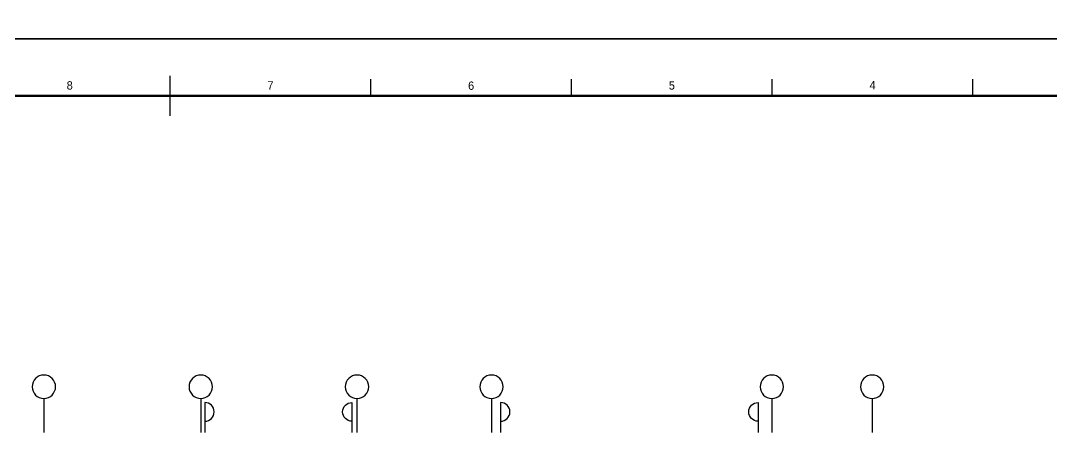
# Model space of a CAD drawing. Header units: millimetres. Extents: x 0 to 92204, y -190080 to 23760.
# Drawn here: x 18816 to 34222, y -166327 to -160105 of the extents above; entities that cross this region are included whole.
import ezdxf
from ezdxf.enums import TextEntityAlignment as Align

# ---------------------------------------------------------------- set-up
doc = ezdxf.new("R2010")
doc.units = ezdxf.units.MM
doc.header["$LTSCALE"] = 100
doc.linetypes.add('AUDIT_D_220706163347-0', pattern=[0])
for name, color, linetype in [('A-치수', 7, 'AUDIT_D_220706163347-0'), ('AA-BORD-FORM', 7, 'Continuous'), ('AA-BORD-TEXT', 3, 'Continuous'), ('DIM', 7, 'AUDIT_D_220706163347-0')]:
    doc.layers.add(name, color=color, linetype=linetype)
doc.styles.add('HAUD01', font='Dotum.ttf')

# ---------------------------------------------------------------- blocks, each defined once
blk = doc.blocks.new('중심')
at = {"layer": 'DIM'}
blk.add_line((-350, 0), (0, 0), dxfattribs=at)
blk.add_circle((-470, 0), 120, dxfattribs=at)
blk = doc.blocks.new('DIM-1108')
at = {"layer": 'DIM'}
for points in [[(21568.8, -189859.7, 1), (21568.8, -189579.7), (21568.8, -190029.7)], [(23768.8, -189859.7, -1), (23768.8, -189579.7), (23768.8, -190029.7)], [(25988.8, -189859.7, 1), (25988.8, -189579.7), (25988.8, -190029.7)], [(29838.8, -189859.7, -1), (29838.8, -189579.7), (29838.8, -190029.7)]]:
    blk.add_lwpolyline(points, format="xyb", dxfattribs=at)
at = {"layer": 'A-치수', "xscale": -1.458333333333342, "yscale": 1.458333333333342, "zscale": 1.458333333333333, "rotation": 90}
for p in [(19163.8, -190029.7), (21508.8, -190029.7), (23843.8, -190029.7), (25853.8, -190029.7), (30043.8, -190029.7), (31543.8, -190029.7)]:
    blk.add_blockref('중심', p, dxfattribs=at)
blk = doc.blocks.new('XR-FORM 청주월명')
at = {"layer": 'AA-BORD-FORM', "color": 2}
for p, q in [((421, 571), (421, 583)), ((481, 577), (481, 582)), ((541, 577), (541, 582)), ((601, 577), (601, 582)), ((661, 577), (661, 582))]:
    blk.add_line(p, q, dxfattribs=at)
at = {"layer": 'AA-BORD-FORM', "color": 1}
blk.add_lwpolyline([(0, 0), (841, 0), (841, 594), (0, 594)], close=True, dxfattribs=at)
at = {"layer": 'AA-BORD-FORM', "color": 2, "const_width": 0.682}
blk.add_lwpolyline([(21, 17), (21, 577), (821, 577), (821, 17)], close=True, dxfattribs=at)
at = {"layer": 'AA-BORD-TEXT', "color": 7, "style": 'HAUD01'}
for s, p in [('8', (391, 580.1)), ('7', (451, 580.1)), ('6', (511, 580.02)), ('5', (571, 580.09)), ('4', (631, 580.19))]:
    blk.add_text(s, height=2.5, dxfattribs=at).set_placement(p, align=Align.MIDDLE_CENTER)

msp = doc.modelspace()

# ---------------------------------------------------------------- block references
msp.add_blockref('DIM-1108', (0, 23760))
at = {"xscale": 50, "yscale": 50, "zscale": 50}
for p in [(0, -160380), (0, -190080)]:
    msp.add_blockref('XR-FORM 청주월명', p, dxfattribs=at)

doc.saveas('drawing.dxf')
